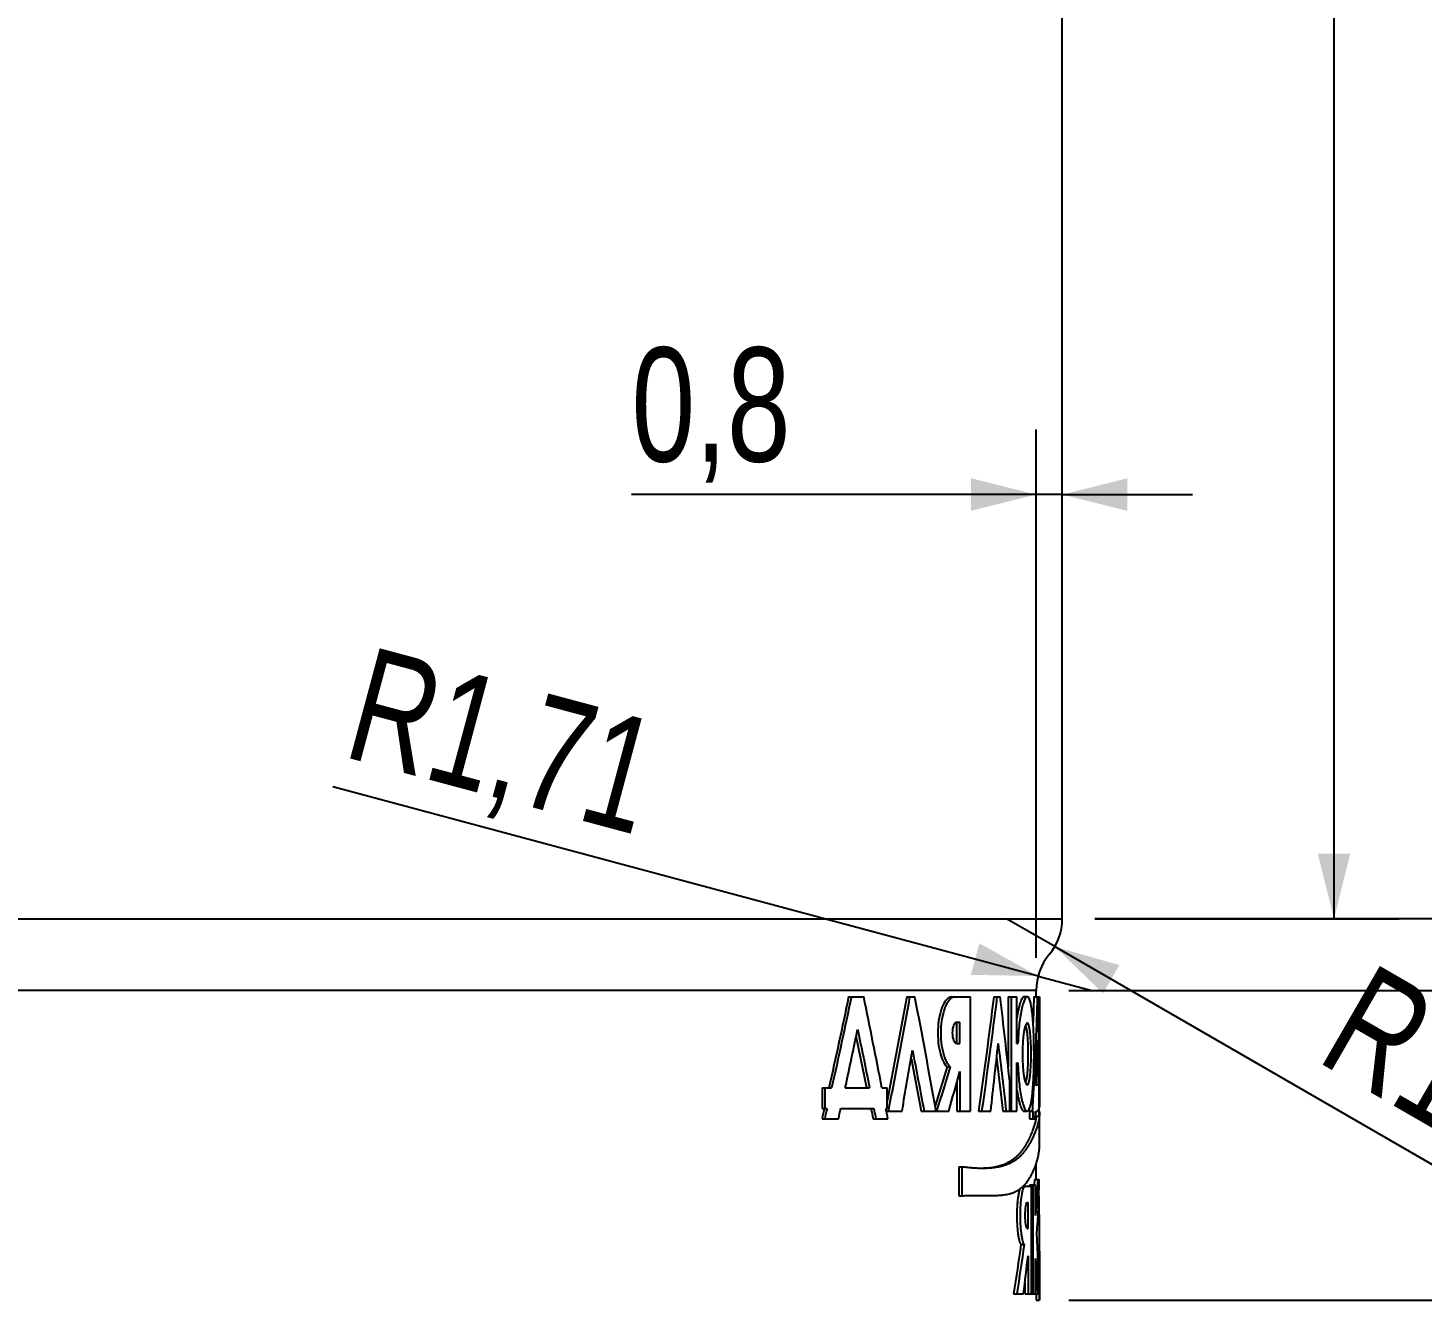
# Model space of a CAD drawing. Header units: millimetres. Extents: x 10 to 412, y 8 to 584.
# Drawn here: x 190.98 to 233.76, y 349.31 to 388.33 of the extents above; entities that cross this region are included whole.
import ezdxf

# ---------------------------------------------------------------- set-up
doc = ezdxf.new("R2010")
doc.units = ezdxf.units.MM
doc.layers.add('DETAIL', color=3, linetype='Continuous')
doc.layers.add('DIMENSIONS', color=2, linetype='Continuous')
doc.layers.add('OUTLINE', color=7, linetype='Continuous', lineweight=25)
doc.styles.add('SLDTEXTSTYLE0', font='TXT', dxfattribs={"width": 0.75})
doc.dimstyles.new('SLDDIMSTYLE16', dxfattribs={"dimtxt": 3.5, "dimasz": 2, "dimexe": 0, "dimexo": 0.0625, "dimgap": 0.875, "dimtad": 1, "dimrnd": 1e-09, "dimdsep": 46, "dimtxsty": 'SLDTEXTSTYLE0', "dimsah": 1, "dimcen": 0.09, "dimadec": 0, "dimazin": 2, "dimtfac": 1, "dimtmove": 0, "dimatfit": 0, "dimfxl": 0, "dimfrac": 2, "dimtolj": 1, "dimtzin": 12, "dimarcsym": 0})
doc.dimstyles.new('SLDDIMSTYLE6', dxfattribs={"dimtxt": 3.5, "dimasz": 2, "dimexe": 0, "dimexo": 0.0625, "dimgap": 0.875, "dimtad": 0, "dimtih": 1, "dimtoh": 1, "dimrnd": 1e-09, "dimzin": 12, "dimdsep": 46, "dimtxsty": 'SLDTEXTSTYLE0', "dimsah": 1, "dimcen": 0.09, "dimadec": 0, "dimazin": 3, "dimtfac": 1, "dimtofl": 0, "dimtmove": 0, "dimatfit": 3, "dimfxl": 0, "dimfrac": 2, "dimtolj": 1, "dimtzin": 12, "dimarcsym": 0})
doc.dimstyles.new('SLDDIMSTYLE8', dxfattribs={"dimtxt": 3.5, "dimasz": 2, "dimexe": 0, "dimexo": 0.0625, "dimgap": 0.875, "dimtad": 1, "dimrnd": 1e-09, "dimzin": 12, "dimdsep": 46, "dimtxsty": 'SLDTEXTSTYLE0', "dimsah": 1, "dimcen": 0.09, "dimadec": 0, "dimazin": 3, "dimtfac": 1, "dimtofl": 0, "dimtmove": 0, "dimatfit": 3, "dimfxl": 0, "dimfrac": 2, "dimtolj": 1, "dimtzin": 12, "dimarcsym": 0})
doc.dimstyles.new('SLDDIMSTYLE9', dxfattribs={"dimtxt": 3.5, "dimasz": 2, "dimexe": 0, "dimexo": 0.0625, "dimgap": 0.875, "dimtad": 1, "dimrnd": 1e-09, "dimzin": 12, "dimdsep": 46, "dimtxsty": 'SLDTEXTSTYLE0', "dimsah": 1, "dimcen": 0, "dimadec": 0, "dimazin": 3, "dimtfac": 1, "dimtofl": 0, "dimtmove": 0, "dimatfit": 3, "dimfxl": 0, "dimfrac": 2, "dimtolj": 1, "dimtzin": 12, "dimarcsym": 0})

# ---------------------------------------------------------------- blocks, each defined once
blk = doc.blocks.new('_D_51')
at = {"layer": 'DIMENSIONS'}
for p, q in [((222.918, 349.305), (245.871, 349.305)), ((244.871, 324.805), (244.871, 349.305))]:
    blk.add_line(p, q, dxfattribs=at)
blk.add_solid([(244.871, 349.305), (244.371, 347.305), (245.371, 347.305)], dxfattribs=at)
at = {"layer": 'DIMENSIONS', "insert": (245.871, 351.039), "char_height": 3.5, "attachment_point": 1, "style": 'SLDTEXTSTYLE0'}
blk.add_mtext('24,5', dxfattribs=at)
blk = doc.blocks.new('_D_52')
at = {"layer": 'DIMENSIONS'}
for p, q in [((222.918, 358.805), (245.871, 358.805)), ((244.871, 349.305), (244.871, 358.805))]:
    blk.add_line(p, q, dxfattribs=at)
blk.add_solid([(244.871, 358.805), (244.371, 356.805), (245.371, 356.805)], dxfattribs=at)
at = {"layer": 'DIMENSIONS', "insert": (245.871, 360.539), "char_height": 3.5, "attachment_point": 1, "style": 'SLDTEXTSTYLE0'}
blk.add_mtext('34', dxfattribs=at)
blk = doc.blocks.new('_D_53')
at = {"layer": 'DIMENSIONS'}
for p, q in [((240.871, 364.417), (235.871, 361.005)), ((240.871, 364.417), (245.871, 364.417)), ((244.871, 358.805), (244.871, 364.417)), ((235.871, 361.005), (223.718, 361.005))]:
    blk.add_line(p, q, dxfattribs=at)
blk.add_solid([(244.871, 364.417), (244.371, 362.417), (245.371, 362.417)], dxfattribs=at)
at = {"layer": 'DIMENSIONS', "insert": (245.871, 366.151), "char_height": 3.5, "attachment_point": 1, "style": 'SLDTEXTSTYLE0'}
blk.add_mtext('36,2', dxfattribs=at)
blk = doc.blocks.new('_D_54')
at = {"layer": 'DIMENSIONS'}
for p, q in [((224.118, 461.105), (245.871, 461.105)), ((244.871, 364.417), (244.871, 461.105))]:
    blk.add_line(p, q, dxfattribs=at)
blk.add_solid([(244.871, 461.105), (244.371, 459.105), (245.371, 459.105)], dxfattribs=at)
at = {"layer": 'DIMENSIONS', "insert": (245.871, 462.839), "char_height": 3.5, "attachment_point": 1, "style": 'SLDTEXTSTYLE0'}
blk.add_mtext('136,3', dxfattribs=at)
blk = doc.blocks.new('_D_55')
at = {"layer": 'DIMENSIONS'}
for p, q in [((221.918, 359.805), (221.918, 376.013)), ((221.918, 374.013), (209.503, 374.013)), ((222.718, 374.013), (221.918, 374.013)), ((222.718, 374.013), (226.718, 374.013))]:
    blk.add_line(p, q, dxfattribs=at)
for points in [[(221.918, 374.013), (219.918, 374.513), (219.918, 373.513)], [(222.718, 374.013), (224.718, 373.513), (224.718, 374.513)]]:
    blk.add_solid(points, dxfattribs=at)
at = {"layer": 'DIMENSIONS', "insert": (209.503, 378.525), "char_height": 3.5, "attachment_point": 1, "style": 'SLDTEXTSTYLE0'}
blk.add_mtext('0,8', dxfattribs=at)
blk = doc.blocks.new('_D_56')
at = {"layer": 'DIMENSIONS'}
for q in [(221.005, 361.005), (240.268, 349.884)]:
    blk.add_line((222.488, 360.149), q, dxfattribs=at)
blk.add_solid([(222.488, 360.149), (223.97, 358.716), (224.47, 359.582)], dxfattribs=at)
at = {"layer": 'DIMENSIONS', "insert": (232.211, 359.701), "char_height": 3.5, "attachment_point": 1, "rotation": 330, "style": 'SLDTEXTSTYLE0'}
blk.add_mtext('R1,71', dxfattribs=at)
blk = doc.blocks.new('_D_57')
at = {"layer": 'DIMENSIONS'}
for q in [(200.339, 365.046), (223.63, 358.805)]:
    blk.add_line((221.976, 359.248), q, dxfattribs=at)
blk.add_solid([(221.976, 359.248), (220.174, 360.249), (219.915, 359.283)], dxfattribs=at)
at = {"layer": 'DIMENSIONS', "insert": (201.499, 369.374), "char_height": 3.5, "attachment_point": 1, "rotation": 345, "style": 'SLDTEXTSTYLE0'}
blk.add_mtext('R1,71', dxfattribs=at)
blk = doc.blocks.new('_D_61')
at = {"layer": 'DIMENSIONS'}
for p, q in [((223.718, 453.705), (233.056, 453.705)), ((231.056, 361.005), (231.056, 453.705)), ((223.718, 361.005), (233.056, 361.005))]:
    blk.add_line(p, q, dxfattribs=at)
for points in [[(231.056, 453.705), (230.556, 451.705), (231.556, 451.705)], [(231.056, 361.005), (231.556, 363.005), (230.556, 363.005)]]:
    blk.add_solid(points, dxfattribs=at)
at = {"layer": 'DIMENSIONS', "insert": (226.544, 402.829), "char_height": 3.5, "attachment_point": 1, "rotation": 90, "style": 'SLDTEXTSTYLE0'}
blk.add_mtext('92,7', dxfattribs=at)

msp = doc.modelspace()

# ---------------------------------------------------------------- linework, layer by layer
at = {"layer": 'DETAIL'}
for p, q in [((212.10886, 358.80517), (187.46781, 358.80517)), ((221.91781, 358.80517), (212.10886, 358.80517))]:
    msp.add_line(p, q, dxfattribs=at)
msp.add_open_spline([(187.46781, 361.00517), (189.78607, 361.00517), (192.85719, 361.00517), (197.37664, 361.00517), (201.77901, 361.00517), (206.31402, 361.00517), (210.02915, 361.00517), (211.74012, 361.00517), (213.18369, 361.00517), (214.73029, 361.00517), (217.48254, 361.00517), (219.89923, 361.00517), (221.37423, 361.00517), (222.41672, 361.00517), (222.71781, 361.00517), (222.71781, 361.00517)], degree=3, knots=[0, 0, 0, 0, 0.1258375, 0.16666667, 0.251675, 0.3775125, 0.44444444, 0.50335, 0.50335, 0.55555556, 0.6275125, 0.751675, 0.83333333, 0.8758375, 1, 1, 1, 1], dxfattribs=at)
at = {"layer": 'OUTLINE'}
for p, q in [((222.71781, 361.00063), (222.71781, 453.70517)), ((216.16469, 358.60517), (216.24864, 358.60517)), ((216.24864, 358.60517), (216.62758, 358.60517)), ((217.94715, 358.60517), (217.34865, 355.41086)), ((217.94715, 358.60517), (218.03608, 358.60517)), ((218.03608, 358.60517), (218.19724, 358.60517)), ((219.32764, 358.60517), (219.42042, 358.60517)), ((219.42042, 358.60517), (219.90352, 358.60517)), ((219.90352, 355.10517), (219.90352, 358.60517)), ((220.61606, 358.60517), (220.71243, 358.60517)), ((220.71243, 358.60517), (220.81236, 358.60517)), ((221.05417, 358.60517), (221.05417, 356.47372)), ((221.05417, 358.60517), (221.15176, 358.60517)), ((221.15176, 358.60517), (221.32803, 358.60517)), ((221.15176, 358.60517), (221.15176, 355.10517)), ((221.32803, 357.17613), (221.32803, 358.60517)), ((221.64311, 358.60531), (221.54415, 358.60531)), ((221.84951, 358.60517), (221.82221, 357.82628)), ((221.84951, 358.60517), (221.94932, 358.60517)), ((221.91781, 358.60517), (221.91781, 358.8097)), ((221.94932, 358.60517), (221.97767, 358.60517)), ((221.97767, 358.60517), (222.01645, 358.60517)), ((222.01645, 358.60517), (222.01645, 355.22759)), ((222.01645, 358.60517), (222.01781, 358.60517)), ((222.01781, 355.26438), (222.01781, 358.60517)), ((219.47935, 357.83631), (219.57446, 357.83631)), ((219.48125, 357.17361), (219.48125, 357.83631)), ((219.57446, 357.17361), (219.57446, 357.83631)), ((216.72284, 355.8199), (216.39663, 357.40781)), ((219.47935, 357.17361), (219.57446, 357.17361)), ((221.32803, 357.17613), (221.35754, 357.17613)), ((220.7044, 356.75252), (220.89831, 355.10517)), ((218.07939, 356.73073), (218.38865, 355.10517)), ((219.1847, 356.45983), (218.81636, 355.26532)), ((219.1847, 356.45983), (219.27708, 356.45983)), ((219.57446, 356.31529), (219.57446, 355.10517)), ((221.32803, 356.58978), (221.35575, 356.58978)), ((221.32803, 355.10517), (221.32803, 356.58978)), ((219.48125, 355.98174), (219.48125, 355.10517)), ((221.10704, 355.10517), (221.10704, 356.00762)), ((221.92349, 355.91084), (221.98705, 355.91084)), ((222.01425, 355.22123), (222.01425, 355.92923)), ((215.34867, 355.8199), (215.34867, 355.18873)), ((215.34867, 355.8199), (215.43035, 355.8199)), ((215.43035, 355.8199), (215.43035, 355.18873)), ((215.43035, 355.8199), (215.64307, 355.8199)), ((216.0593, 355.8199), (216.80835, 355.8199)), ((217.18714, 355.8199), (217.34865, 355.8199)), ((217.34865, 355.18873), (217.34865, 355.8199)), ((221.82018, 355.85729), (221.83685, 355.85729)), ((221.82071, 355.86544), (221.85301, 355.86544)), ((215.34867, 355.18873), (215.43035, 355.18873)), ((215.43035, 355.18873), (215.50206, 355.18873)), ((215.9225, 355.18873), (216.9356, 355.18873)), ((217.30999, 355.18873), (217.34865, 355.18873)), ((217.32611, 355.10517), (217.37848, 355.10517)), ((217.37848, 355.10517), (217.80161, 355.10517)), ((218.38865, 355.10517), (218.47881, 355.10517)), ((218.47881, 355.10517), (218.84536, 355.10517)), ((218.85819, 355.10517), (219.2363, 355.10517)), ((219.48125, 355.10517), (219.57446, 355.10517)), ((219.57446, 355.10517), (219.90352, 355.10517)), ((220.15034, 355.10517), (220.24541, 355.10517)), ((220.24541, 355.10517), (220.52313, 355.10517)), ((220.89831, 355.10517), (220.99546, 355.10517)), ((220.99546, 355.10517), (221.10704, 355.10517)), ((221.10704, 355.10517), (221.15176, 355.10517)), ((221.15176, 355.10517), (221.32803, 355.10517)), ((221.54413, 355.10509), (221.64309, 355.10509)), ((221.70303, 355.16434), (221.7001, 355.10517)), ((221.7001, 355.10517), (221.79949, 355.10517)), ((221.71921, 355.09937), (221.81866, 355.09937)), ((221.89865, 355.09079), (221.90036, 354.95153)), ((215.34867, 354.87017), (215.43035, 354.87017)), ((215.43035, 354.87017), (215.85292, 354.87017)), ((216.91323, 354.87017), (216.99927, 354.87017)), ((216.99927, 354.87017), (217.37143, 354.87017)), ((221.70833, 354.87017), (221.80775, 354.87017)), ((221.80775, 354.87017), (221.88818, 354.87017)), ((221.90036, 354.95153), (222.00031, 354.95153)), ((222.01781, 354.03662), (222.01781, 355.0039)), ((219.54736, 353.39134), (219.54736, 352.50767)), ((219.54736, 353.39134), (219.64075, 353.39134)), ((219.64075, 353.39134), (219.64075, 352.50767)), ((221.91781, 353.00518), (221.91781, 353.48732)), ((221.8671, 353.00518), (221.85779, 352.84701)), ((221.8671, 353.00518), (221.96696, 353.00518)), ((221.96696, 353.00518), (222.01224, 353.00518)), ((221.98106, 353.00518), (221.99209, 353.00518)), ((219.54736, 352.50767), (219.64075, 352.50767)), ((220.39769, 352.51618), (220.49345, 352.51618)), ((221.51371, 352.79936), (221.57614, 352.79936)), ((221.57614, 352.79936), (221.7706, 352.79936)), ((221.71864, 352.84701), (221.71864, 352.79936)), ((221.71864, 352.84701), (221.81809, 352.84701)), ((221.7706, 349.50518), (221.7706, 352.79936)), ((221.81809, 352.84701), (221.81809, 349.50518)), ((221.81809, 352.84701), (221.90214, 352.84701)), ((221.90214, 351.90691), (221.90214, 352.84701)), ((221.99672, 352.50603), (222.01764, 350.24785)), ((221.64233, 352.30501), (221.67195, 352.30501)), ((221.67195, 351.50883), (221.67195, 352.30501)), ((221.64233, 351.50883), (221.67195, 351.50883)), ((221.44763, 351.00943), (221.54632, 351.00943)), ((221.6685, 350.67052), (221.6685, 349.50518)), ((221.90214, 349.50518), (221.90214, 350.58693)), ((221.98459, 350.24785), (222.01594, 350.24785)), ((222.01594, 350.24785), (222.01594, 349.50518)), ((222.01594, 350.24785), (222.01781, 350.24785)), ((222.01781, 349.31128), (222.01781, 350.24785)), ((221.22409, 349.50518), (221.32215, 349.50518)), ((221.32215, 349.50518), (221.53013, 349.50518)), ((221.56947, 349.8365), (221.56947, 349.50518)), ((221.56947, 349.50518), (221.6685, 349.50518)), ((221.6685, 349.50518), (221.7706, 349.50518)), ((221.7706, 349.50518), (221.81809, 349.50518)), ((221.81809, 349.50518), (221.90214, 349.50518)), ((221.85779, 349.50518), (221.95762, 349.50518)), ((221.95762, 349.50518), (222.00646, 349.50518)), ((222.00646, 349.50518), (222.01594, 349.50518)), ((222.01594, 349.50518), (222.01712, 349.50518)), ((221.91647, 349.31128), (222.01647, 349.31128))]:
    msp.add_line(p, q, dxfattribs=at)
at = {"layer": 'OUTLINE', "flags": 128}
msp.add_lwpolyline([(221.64317, 355.90516), (221.6689, 355.9239), (221.69317, 355.98007), (221.71471, 356.06905), (221.73266, 356.18705), (221.74681, 356.32985), (221.75716, 356.49489), (221.76348, 356.67256), (221.76557, 356.85517), (221.76348, 357.03776), (221.75716, 357.21544), (221.74681, 357.38048), (221.73266, 357.5233), (221.71471, 357.64128), (221.69317, 357.73027), (221.6689, 357.78645), (221.64317, 357.80517), (221.61654, 357.78645), (221.58961, 357.73027), (221.56411, 357.64128), (221.54157, 357.5233), (221.52289, 357.3805), (221.50869, 357.21544), (221.49978, 357.03779), (221.49679, 356.85517), (221.49978, 356.67257), (221.50869, 356.49489), (221.52289, 356.32986), (221.54157, 356.18705), (221.56411, 356.06905), (221.58961, 355.98007), (221.61654, 355.9239), (221.64317, 355.90516)], dxfattribs=at)
at = {"layer": 'OUTLINE'}
for centre, radius, start, end in [((221.00552, 361.0051), 1.7123, 320.031348, 0.002127), ((223.63011, 358.80524), 1.71229, 140.031124, 180.002507)]:
    msp.add_arc(centre, radius, start, end, dxfattribs=at)
for points in [[(216.16469, 358.60517), (215.96797, 357.67674), (215.76664, 356.74832), (215.5608, 355.81989)], [(216.24864, 358.60517), (216.05137, 357.67674), (215.84949, 356.74832), (215.64307, 355.81989)], [(217.18714, 355.81989), (217.00535, 356.74832), (216.8188, 357.67674), (216.62758, 358.60517)], [(218.03608, 358.60517), (217.82474, 357.4385), (217.60549, 356.27184), (217.37848, 355.10517)], [(218.84536, 355.10517), (218.63887, 356.27184), (218.42277, 357.4385), (218.19724, 358.60517)], [(220.61606, 358.60517), (220.47244, 357.4385), (220.31715, 356.27184), (220.15035, 355.10517)], [(220.71243, 358.60517), (220.56841, 357.4385), (220.41268, 356.27184), (220.24542, 355.10517)], [(221.10704, 356.00763), (221.0156, 356.87348), (220.91735, 357.73932), (220.81236, 358.60517)], [(221.94932, 358.60517), (221.92415, 357.69192), (221.89204, 356.77868), (221.85301, 355.86543)], [(222.00991, 355.92317), (222.0033, 356.81717), (221.99256, 357.71117), (221.97767, 358.60517)], [(216.0593, 355.81989), (216.18796, 356.4166), (216.31473, 357.0133), (216.43958, 357.61)], [(216.43958, 357.61), (216.56443, 357.0133), (216.68736, 356.4166), (216.80835, 355.81989)], [(220.52313, 355.10517), (220.60217, 355.79549), (220.67814, 356.48581), (220.75102, 357.17613)], [(220.75102, 357.17613), (220.83679, 356.48581), (220.91828, 355.79549), (220.99546, 355.10517)], [(221.923, 355.893), (221.93755, 356.35658), (221.95043, 356.82016), (221.96163, 357.28374)], [(221.96163, 357.28374), (221.97137, 356.8261), (221.97984, 356.36847), (221.98705, 355.91083)], [(217.80161, 355.10517), (217.91024, 355.72932), (218.0169, 356.35347), (218.12158, 356.97763)], [(218.12158, 356.97763), (218.24336, 356.35347), (218.36244, 355.72932), (218.47881, 355.10517)], [(219.27708, 356.45982), (219.14221, 356.00827), (219.00256, 355.55672), (218.85819, 355.10517)], [(219.2363, 355.10517), (219.35253, 355.50854), (219.46526, 355.91191), (219.57446, 356.31528)], [(221.98705, 355.91083), (221.96401, 355.90327), (221.93697, 355.89732), (221.923, 355.893)], [(222.01425, 355.92923), (222.01309, 355.92721), (222.01164, 355.92519), (222.00991, 355.92317)], [(221.83685, 355.85729), (221.82498, 355.60658), (221.81252, 355.35587), (221.79949, 355.10517)], [(221.85301, 355.86543), (221.84775, 355.86272), (221.84236, 355.86), (221.83685, 355.85729)], [(215.42018, 355.18874), (215.3964, 355.08255), (215.37257, 354.97636), (215.34867, 354.87017)], [(215.50206, 355.18874), (215.47821, 355.08255), (215.45431, 354.97636), (215.43035, 354.87017)], [(215.85292, 354.87017), (215.87617, 354.97636), (215.89937, 355.08255), (215.9225, 355.18874)], [(216.84973, 355.18874), (216.87096, 355.08255), (216.89212, 354.97636), (216.91323, 354.87017)], [(216.9356, 355.18874), (216.95688, 355.08255), (216.97811, 354.97636), (216.99927, 354.87017)], [(217.37143, 354.87017), (217.35101, 354.97636), (217.33053, 355.08255), (217.30999, 355.18874)], [(221.7001, 355.10517), (221.70661, 355.10323), (221.71298, 355.1013), (221.71921, 355.09936)], [(221.71921, 355.09936), (221.71563, 355.02297), (221.71201, 354.94657), (221.70833, 354.87017)], [(221.79949, 355.10517), (221.80602, 355.10323), (221.81241, 355.1013), (221.81866, 355.09936)], [(221.81866, 355.09936), (221.81507, 355.02297), (221.81143, 354.94657), (221.80775, 354.87017)], [(221.88818, 354.87017), (221.89087, 354.94343), (221.89352, 355.01669), (221.89612, 355.08995)], [(221.99773, 355.16093), (221.99862, 355.09113), (221.99948, 355.02134), (222.00031, 354.95154)], [(222.00031, 354.95154), (222.00737, 354.98163), (222.01229, 355.01171), (222.01508, 355.0418)], [(222.01508, 355.0418), (222.01482, 355.10161), (222.01454, 355.16142), (222.01425, 355.22124)], [(221.96696, 353.00517), (221.94972, 352.63909), (221.92811, 352.273), (221.90214, 351.90692)], [(221.93783, 351.3087), (221.97706, 351.87419), (222.00188, 352.43968), (222.01224, 353.00517)], [(222.00646, 349.50517), (221.99393, 350.10634), (221.97105, 350.70752), (221.93783, 351.3087)], [(221.44763, 351.00943), (221.38029, 350.50801), (221.30576, 350.00659), (221.22409, 349.50517)], [(221.54632, 351.00943), (221.47879, 350.50801), (221.40405, 350.00659), (221.32215, 349.50517)], [(221.53013, 349.50517), (221.58007, 349.89362), (221.6262, 350.28207), (221.6685, 350.67052)], [(221.90214, 350.58693), (221.92362, 350.22634), (221.94212, 349.86575), (221.95762, 349.50517)], [(221.91712, 349.50517), (221.91694, 349.44054), (221.91673, 349.37591), (221.91647, 349.31128)], [(222.01712, 349.50517), (222.01694, 349.44054), (222.01672, 349.37591), (222.01647, 349.31128)]]:
    msp.add_open_spline(points, degree=3, dxfattribs=at)
for points, knots in [([(219.32764, 358.60517), (219.27853, 358.60482), (219.2314, 358.58292), (219.13785, 358.49401), (219.09479, 358.42994), (219.01682, 358.26283), (218.98421, 358.16465), (218.93252, 357.93957), (218.91494, 357.81908), (218.89684, 357.56319), (218.89685, 357.43498), (218.91496, 357.17902), (218.93255, 357.05862), (218.98427, 356.83349), (219.01715, 356.73482), (219.0946, 356.56884), (219.13765, 356.50484), (219.1847, 356.45982)], [0, 0, 0, 0, 0.125, 0.125, 0.25, 0.25, 0.375, 0.375, 0.5, 0.5, 0.625, 0.625, 0.75, 0.75, 0.875, 0.875, 1, 1, 1, 1]), ([(219.42042, 358.60517), (219.40824, 358.6043), (219.38403, 358.60259), (219.34779, 358.58955), (219.31201, 358.5688), (219.26512, 358.53006), (219.20849, 358.46204), (219.12609, 358.31408), (219.04239, 358.06357), (218.98853, 357.69513), (218.98846, 357.30306), (219.03369, 356.99559), (219.09241, 356.78429), (219.14658, 356.64807), (219.20838, 356.53504), (219.25412, 356.48496), (219.27708, 356.45982)], [0, 0, 0, 0, 0.03167795, 0.06300016, 0.09420192, 0.12552125, 0.1881941, 0.25085699, 0.37559268, 0.50022548, 0.62481761, 0.74945045, 0.81203731, 0.87467065, 0.93710848, 1, 1, 1, 1]), ([(221.54404, 358.6033), (221.54218, 358.60394), (221.53026, 358.60806), (221.50689, 358.58942), (221.47465, 358.54605), (221.44219, 358.47479), (221.4103, 358.37857), (221.37975, 358.25821), (221.35173, 358.12392), (221.33563, 358.02158), (221.32803, 357.9733)], [0, 0, 0, 0, 0.02586195, 0.16620044, 0.30790016, 0.44858563, 0.5893031, 0.73229727, 0.87368691, 1, 1, 1, 1]), ([(221.35575, 356.58978), (221.35812, 356.53738), (221.36285, 356.43281), (221.37357, 356.22614), (221.39315, 355.97675), (221.42787, 355.71247), (221.46939, 355.48546), (221.51551, 355.30355), (221.58043, 355.13421), (221.66263, 355.06778), (221.74646, 355.23703), (221.80722, 355.62771), (221.84302, 356.18297), (221.85527, 356.82635), (221.845, 357.47352), (221.81133, 358.03977), (221.75273, 358.44749), (221.67068, 358.63759), (221.5891, 358.58919), (221.52389, 358.43298), (221.47715, 358.25996), (221.43461, 358.0406), (221.39852, 357.78254), (221.37752, 357.5366), (221.36558, 357.33184), (221.36022, 357.2281), (221.35754, 357.17613)], [0, 0, 0, 0, 0.0156559, 0.03124723, 0.0622974, 0.09363114, 0.12506585, 0.15660859, 0.18777877, 0.2504234, 0.31304302, 0.37552973, 0.43784797, 0.49999961, 0.5621494, 0.62446291, 0.68694436, 0.74956086, 0.81220685, 0.84337563, 0.87492465, 0.90636231, 0.93769905, 0.96875127, 0.98434335, 1, 1, 1, 1]), ([(219.47935, 357.17361), (219.44688, 357.17369), (219.41528, 357.20856), (219.36857, 357.33276), (219.35524, 357.41743), (219.35534, 357.59248), (219.36856, 357.67717), (219.41528, 357.80134), (219.44657, 357.83553), (219.47935, 357.8363)], [0, 0, 0, 0, 0.25, 0.25, 0.5, 0.5, 0.75, 0.75, 1, 1, 1, 1]), ([(221.59196, 357.73518), (221.59267, 357.73358), (221.60146, 357.71369), (221.61588, 357.6447), (221.63409, 357.52828), (221.6483, 357.38278), (221.65853, 357.21767), (221.66489, 357.03955), (221.66696, 356.85516), (221.66489, 356.67078), (221.65853, 356.49265), (221.64831, 356.32756), (221.63409, 356.18207), (221.61588, 356.0656), (221.60146, 355.9967), (221.59267, 355.97676), (221.59196, 355.97516)], [0, 0, 0, 0, 0.00723398, 0.08995322, 0.17160242, 0.25294954, 0.33567954, 0.41826644, 0.49999819, 0.58174315, 0.66432369, 0.74705689, 0.82839446, 0.91004777, 0.99276401, 1, 1, 1, 1]), ([(221.32803, 355.74018), (221.33328, 355.70498), (221.34679, 355.61436), (221.37192, 355.48785), (221.40199, 355.36123), (221.43367, 355.25852), (221.46607, 355.18063), (221.49845, 355.12965), (221.52469, 355.1051), (221.53942, 355.10762), (221.54397, 355.1084)], [0, 0, 0, 0, 0.089762228, 0.23105056, 0.37402992, 0.514776523, 0.655537882, 0.797075936, 0.937288051, 1, 1, 1, 1]), ([(222.01492, 355.07608), (222.01523, 355.07324), (222.0181, 355.04653), (222.01829, 354.99376), (222.01495, 354.91245), (222.003, 354.83003), (221.98296, 354.74346), (221.95905, 354.66094), (221.9285, 354.56979), (221.89765, 354.48668), (221.8705, 354.41967), (221.84896, 354.36912), (221.82572, 354.31715), (221.8009, 354.26483), (221.7759, 354.21484), (221.75351, 354.17215), (221.73235, 354.13357), (221.71392, 354.10117), (221.69758, 354.07334), (221.67859, 354.04195), (221.65572, 354.00577), (221.62862, 353.9651), (221.60147, 353.92647), (221.57439, 353.88984), (221.54746, 353.85523), (221.52074, 353.82262), (221.46983, 353.76362), (221.38693, 353.67947), (221.26317, 353.58368), (221.12397, 353.50389), (220.97238, 353.44186), (220.80893, 353.3961), (220.64053, 353.3668), (220.46842, 353.35075), (220.29361, 353.34529), (220.14546, 353.34837), (220.03158, 353.35414), (219.96074, 353.35893), (219.89196, 353.36472), (219.82034, 353.37185), (219.73654, 353.38074), (219.67432, 353.38763), (219.64075, 353.39134)], [0, 0, 0, 0, 0.00378061, 0.03549724, 0.06856673, 0.11605737, 0.14952425, 0.18535439, 0.2198077, 0.25522825, 0.274348, 0.28918645, 0.30657756, 0.32652149, 0.3412643, 0.35606604, 0.36883722, 0.37957798, 0.38828788, 0.39664039, 0.41110889, 0.42510868, 0.43863978, 0.45170254, 0.46429716, 0.47642397, 0.48808289, 0.5317795, 0.57971201, 0.62821313, 0.6756086, 0.72386702, 0.77228892, 0.81392596, 0.85688184, 0.90035182, 0.91701787, 0.93349062, 0.94714951, 0.96173229, 0.97934908, 1, 1, 1, 1]), ([(221.89612, 355.08995), (221.90752, 355.09152), (221.93042, 355.09468), (221.95809, 355.10919), (221.98136, 355.13026), (221.99226, 355.15068), (221.99773, 355.16093)], [0, 0, 0, 0, 0.24686855, 0.49577632, 0.74679638, 1, 1, 1, 1]), ([(222.01645, 355.22759), (222.01698, 355.23489), (222.01778, 355.24583), (222.01771, 355.25974), (222.01768, 355.26438)], [0, 0, 0, 0, 0.66598082, 1, 1, 1, 1]), ([(221.91634, 354.95153), (221.91621, 354.94883), (221.91571, 354.93917), (221.91442, 354.92279), (221.91245, 354.90234), (221.91003, 354.8821), (221.90724, 354.86228), (221.90413, 354.84321), (221.90073, 354.82438), (221.89692, 354.80524), (221.88981, 354.77252), (221.87822, 354.72649), (221.86058, 354.66622), (221.84085, 354.60576), (221.81835, 354.54148), (221.79545, 354.4806), (221.77163, 354.42137), (221.75414, 354.38003), (221.74052, 354.34917), (221.73261, 354.33154), (221.7242, 354.31317), (221.71528, 354.29405), (221.70487, 354.27219), (221.69085, 354.24338), (221.67381, 354.20965), (221.65558, 354.17497), (221.63956, 354.14545), (221.62602, 354.12118), (221.61515, 354.10206), (221.60711, 354.08819), (221.60175, 354.07902), (221.58233, 354.04609), (221.54801, 353.99151), (221.49639, 353.91703), (221.44575, 353.85073), (221.3898, 353.78421), (221.32761, 353.71861), (221.25693, 353.65519), (221.18301, 353.59883), (221.10453, 353.54843), (221.00454, 353.49501), (220.87838, 353.44315), (220.7204, 353.398), (220.54589, 353.36691), (220.3803, 353.35044), (220.26812, 353.34885), (220.22427, 353.34823)], [0, 0, 0, 0, 0.0046625, 0.01666067, 0.02837513, 0.04008914, 0.05180294, 0.06276051, 0.07330477, 0.08421763, 0.09549954, 0.1288115, 0.16035818, 0.19014218, 0.21898272, 0.25064597, 0.27175304, 0.29630564, 0.30343833, 0.31086241, 0.31857791, 0.32658479, 0.33488339, 0.34595053, 0.36256792, 0.37701992, 0.38930708, 0.39942878, 0.4073856, 0.41317708, 0.41680368, 0.41883449, 0.45448475, 0.48671803, 0.51686507, 0.54492357, 0.5813389, 0.61612363, 0.65107791, 0.68626672, 0.72170372, 0.77888966, 0.83764437, 0.89800007, 0.96013426, 1, 1, 1, 1]), ([(219.64075, 352.50767), (219.66989, 352.50894), (219.7246, 352.51131), (219.79964, 352.51428), (219.86329, 352.51649), (219.91793, 352.518), (219.97029, 352.51878), (220.01933, 352.51905), (220.06784, 352.5191), (220.11434, 352.51897), (220.1653, 352.51868), (220.22106, 352.51817), (220.27733, 352.51766), (220.32922, 352.5172), (220.38233, 352.51674), (220.43961, 352.51626), (220.50985, 352.51608), (220.58288, 352.51655), (220.65873, 352.51795), (220.73348, 352.52064), (220.8212, 352.52593), (220.91707, 352.53527), (221.01523, 352.55018), (221.1084, 352.57056), (221.19735, 352.5979), (221.28395, 352.63398), (221.36542, 352.67912), (221.44641, 352.73662), (221.52763, 352.80923), (221.60902, 352.89884), (221.68392, 352.99914), (221.73703, 353.08446), (221.77216, 353.14733), (221.7925, 353.18597), (221.81109, 353.22333), (221.8285, 353.26011), (221.84651, 353.30023), (221.86555, 353.34523), (221.88504, 353.39453), (221.90319, 353.44395), (221.92254, 353.50063), (221.94445, 353.57136), (221.96695, 353.65491), (221.98696, 353.74464), (222.00213, 353.83087), (222.01222, 353.91383), (222.01735, 353.98237), (222.01733, 354.02126), (222.01733, 354.03662)], [0, 0, 0, 0, 0.01849802, 0.03472513, 0.04868138, 0.06036689, 0.0711515, 0.08399224, 0.09384904, 0.10467897, 0.11648196, 0.12990163, 0.14468488, 0.15749355, 0.16832757, 0.18455598, 0.20118955, 0.22298015, 0.24274556, 0.26323507, 0.28576447, 0.31858496, 0.34939741, 0.37820677, 0.41048262, 0.4416318, 0.47310585, 0.50511703, 0.54182203, 0.58116493, 0.62315975, 0.66190771, 0.67618244, 0.69108103, 0.70308074, 0.71549475, 0.72944843, 0.74465158, 0.76189218, 0.78004722, 0.79539718, 0.82019985, 0.85296462, 0.88325797, 0.91686366, 0.94912604, 0.97991684, 1, 1, 1, 1]), ([(220.01255, 352.51895), (220.01424, 352.51895), (220.03287, 352.51896), (220.07025, 352.51865), (220.12652, 352.51818), (220.1833, 352.51766), (220.23561, 352.5172), (220.28846, 352.51675), (220.34179, 352.51626), (220.37991, 352.51622), (220.39761, 352.51619)], [0, 0, 0, 0, 0.01247173, 0.13691329, 0.27910845, 0.43670371, 0.57255628, 0.68666425, 0.8545568, 1, 1, 1, 1]), ([(221.41828, 352.71874), (221.41223, 352.70235), (221.39778, 352.66316), (221.37723, 352.56992), (221.35738, 352.44858), (221.34167, 352.3073), (221.33053, 352.15274), (221.32473, 351.98933), (221.32428, 351.82273), (221.32947, 351.65867), (221.3398, 351.50224), (221.35502, 351.35939), (221.37423, 351.23386), (221.39675, 351.13162), (221.42149, 351.05228), (221.43891, 351.02373), (221.44763, 351.00943)], [0, 0, 0, 0, 0.0524644, 0.12537357, 0.19823587, 0.27114681, 0.34397528, 0.41691605, 0.48973639, 0.56268942, 0.63554285, 0.70846146, 0.78132503, 0.85423273, 0.92697567, 1, 1, 1, 1]), ([(221.57614, 352.79936), (221.57174, 352.79857), (221.563, 352.797), (221.54981, 352.78524), (221.53673, 352.76654), (221.5195, 352.73164), (221.49858, 352.67046), (221.46813, 352.53779), (221.43764, 352.31445), (221.42027, 351.99089), (221.42511, 351.65452), (221.44709, 351.4005), (221.47272, 351.23387), (221.49531, 351.13158), (221.52011, 351.05227), (221.53757, 351.02373), (221.54632, 351.00943)], [0, 0, 0, 0, 0.03172563, 0.06305185, 0.09423766, 0.12554552, 0.188222, 0.25088908, 0.37557501, 0.50016023, 0.62471964, 0.74934152, 0.81195348, 0.8746166, 0.93718054, 1, 1, 1, 1]), ([(221.64233, 351.50883), (221.6271, 351.50888), (221.61191, 351.55081), (221.58918, 351.70005), (221.58258, 351.80169), (221.58262, 352.01215), (221.58918, 352.11381), (221.61191, 352.26301), (221.62698, 352.30424), (221.64233, 352.30501)], [0, 0, 0, 0, 0.25, 0.25, 0.5, 0.5, 0.75, 0.75, 1, 1, 1, 1])]:
    msp.add_open_spline(points, degree=3, knots=knots, dxfattribs=at)

# ---------------------------------------------------------------- dimensions: what is measured, and where the dimension line sits
at = {"layer": 'DIMENSIONS'}
for feature_location, offset, picture, middle in [((223.11781, 461.10517), (22.75333, 0), '_D_54', (251.6899, 461.10517)), ((222.71781, 361.00517), (23.15333, 3.41181), '_D_53', (250.39684, 364.41698)), ((221.91781, 358.80517), (23.95333, 0), '_D_52', (248.45726, 358.80517)), ((221.91781, 349.30517), (23.95333, 0), '_D_51', (250.39684, 349.30517))]:
    dim = msp.add_ordinate_dim(feature_location=feature_location, offset=offset, dtype=0, origin=(202.05799, 324.80517), dimstyle='SLDDIMSTYLE6', dxfattribs=at)
    dim.commit()
    dim.dimension.update_dxf_attribs({"geometry": picture, "text_midpoint": middle})
dim = msp.add_linear_dim(base=(231.05605, 453.70517), p1=(222.71781, 361.00517), p2=(222.71781, 453.70517), angle=90, dimstyle='SLDDIMSTYLE8', dxfattribs=at)
dim.commit()
dim.dimension.update_dxf_attribs({"geometry": '_D_61', "text_midpoint": (231.05605, 407.35517), "dimtype": 160})
dim = msp.add_linear_dim(base=(221.91781, 374.01343), p1=(222.71781, 361.00517), p2=(221.91781, 358.80517), dimstyle='SLDDIMSTYLE16', dxfattribs=at)
dim.commit()
dim.dimension.update_dxf_attribs({"geometry": '_D_55', "text_midpoint": (212.73553, 374.01343), "dimtype": 160})
for center, mpoint, picture, middle in [((223.63031, 358.80517), (221.97617, 359.2484), '_D_57', (205.87983, 363.56141)), ((221.00531, 361.00517), (222.48838, 360.14892), '_D_56', (235.31933, 352.74098))]:
    dim = msp.add_radius_dim(center=center, mpoint=mpoint, dimstyle='SLDDIMSTYLE9', dxfattribs=at)
    dim.commit()
    dim.dimension.update_dxf_attribs({"geometry": picture, "text_midpoint": middle, "dimtype": 164})

doc.saveas('drawing.dxf')
